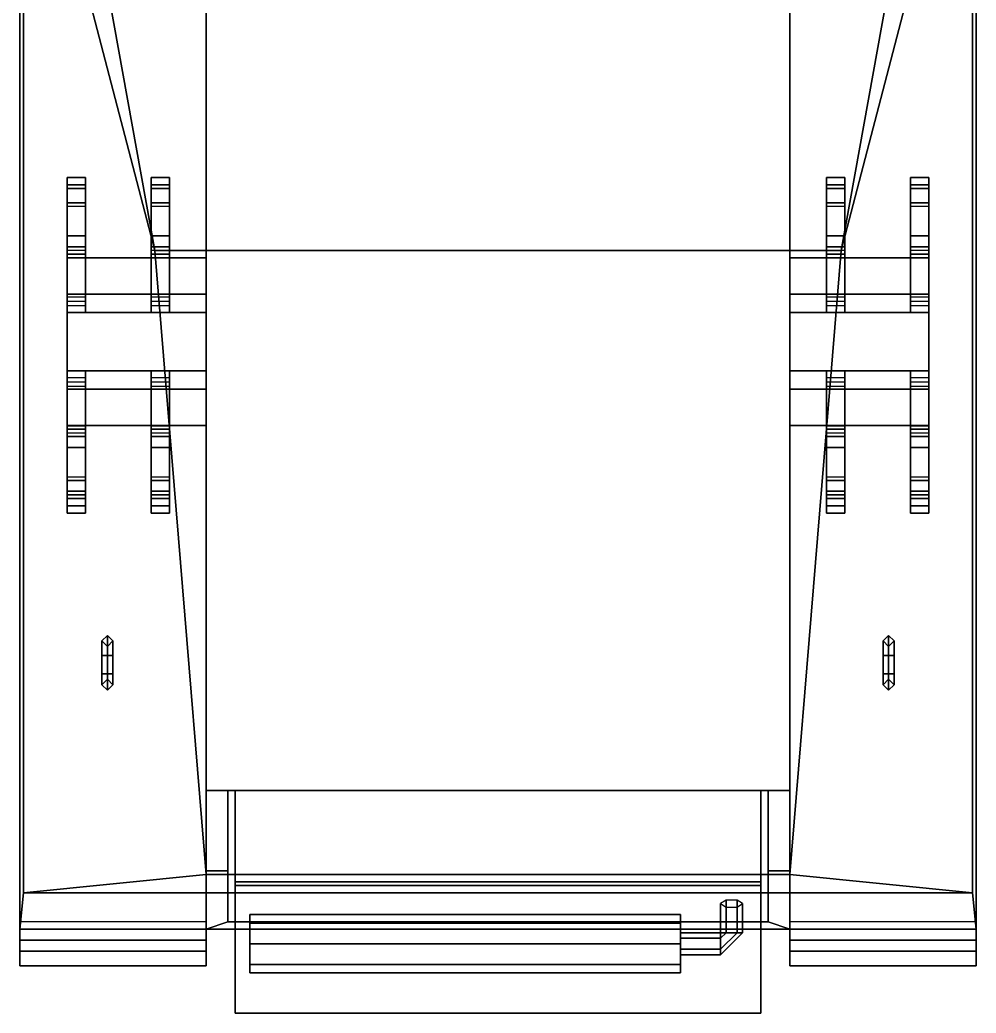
# Model space of a CAD drawing. Extents: x -1.31 to 1.31, y -3.08 to 2.74.
# Drawn here: x -1.31 to 1.31, y -3.08 to -0.358 of the extents above; entities that cross this region are included whole.
import ezdxf

# ---------------------------------------------------------------- set-up
doc = ezdxf.new("R2010")
doc.units = 0
doc.layers.get('0').update_dxf_attribs({"linetype": 'CONTINUOUS'})
doc.layers.add('BOGIE', color=5, linetype='CONTINUOUS')

msp = doc.modelspace()

# ---------------------------------------------------------------- linework, layer by layer
for points in [[(-1.31, 2.28, 1.12), (-1.31, -2.85, 1.12), (-1.3, -2.75, 1.4), (-1.3, 1.55, 1.79)], [(-0.8, 2.28, 1.12), (-0.8, -2.85, 1.12), (-1.31, -2.85, 1.12), (-1.31, 2.28, 1.12)], [(-0.8, 2.28, 0.45), (-0.8, -2.47, 0.45), (-0.8, -2.47, 1.12), (-0.8, 2.28, 1.12)], [(0.8, 2.28, 0.45), (0.8, -2.47, 0.45), (-0.8, -2.47, 0.45), (-0.8, 2.28, 0.45)], [(0.8, -2.47, 1.12), (0.8, -2.47, 0.45), (0.8, 2.28, 0.45), (0.8, 2.28, 1.12)], [(1.31, 2.28, 1.12), (1.31, -2.85, 1.12), (0.8, -2.85, 1.12), (0.8, 2.28, 1.12)], [(1.3, -2.75, 1.4), (1.31, -2.85, 1.12), (1.31, 2.28, 1.12), (1.3, 1.55, 1.79)], [(-1.3, 1.55, 1.79), (-1.3, -2.75, 1.4), (-1.3, -2.75, 1.4), (-1.3, 0.39, 1.79)], [(1.3, -2.75, 1.4), (1.3, -2.75, 1.4), (1.3, 1.55, 1.79), (1.3, 0.39, 1.79)], [(-1.3, 0.39, 1.79), (-1.3, -2.75, 1.4), (-0.8, -2.7, 1.56), (-0.94, -0.99, 1.74)], [(-1.3, 0.39, 1.79), (-1.3, 0.39, 1.79), (-0.94, -0.99, 1.74), (-1.09, -0.16, 1.79)], [(0.94, -0.99, 1.74), (0.8, -2.7, 1.56), (1.3, -2.75, 1.4), (1.3, 0.39, 1.79)], [(1.09, -0.16, 1.79), (0.94, -0.99, 1.74), (1.3, 0.39, 1.79)], [(-1.09, -0.16, 1.79), (-0.94, -0.99, 1.74), (-0.94, -0.99, 1.86), (-1.09, -0.16, 1.86)], [(-1.09, -0.16, 1.86), (-0.94, -0.99, 1.86), (0.94, -0.99, 1.86), (1.09, -0.16, 1.86)], [(1.09, -0.16, 1.86), (0.94, -0.99, 1.86), (0.94, -0.99, 1.74), (1.09, -0.16, 1.79)], [(-0.94, -0.99, 1.86), (-0.8, -0.99, 1.79), (0.8, -0.99, 1.79), (0.94, -0.99, 1.86)], [(-0.94, -0.99, 1.74), (-0.8, -2.7, 1.56), (-0.8, -2.7, 1.56), (-0.8, -0.99, 1.79)], [(-0.94, -0.99, 1.74), (-0.8, -0.99, 1.79), (-0.8, -0.99, 1.79), (-0.94, -0.99, 1.86)], [(-0.8, -0.99, 1.79), (-0.8, -2.7, 1.56), (0.8, -2.7, 1.56), (0.8, -0.99, 1.79)], [(0.8, -0.99, 1.79), (0.8, -2.7, 1.56), (0.8, -2.7, 1.56), (0.94, -0.99, 1.74)], [(0.94, -0.99, 1.86), (0.8, -0.99, 1.79), (0.8, -0.99, 1.79), (0.94, -0.99, 1.74)], [(-1.07, -2.045, 1.54), (-1.085, -2.06, 1.54), (-1.085, -2.06, 1.63), (-1.07, -2.045, 1.63)], [(-1.085, -2.1, 1.67), (-1.07, -2.1, 1.685), (-1.07, -2.045, 1.63), (-1.085, -2.06, 1.63)], [(-1.085, -2.06, 1.54), (-1.07, -2.075, 1.54), (-1.07, -2.075, 1.63), (-1.085, -2.06, 1.63)], [(-1.07, -2.1, 1.655), (-1.085, -2.1, 1.67), (-1.085, -2.06, 1.63), (-1.07, -2.075, 1.63)], [(-1.055, -2.06, 1.54), (-1.07, -2.045, 1.54), (-1.07, -2.045, 1.63), (-1.055, -2.06, 1.63)], [(-1.07, -2.1, 1.685), (-1.055, -2.1, 1.67), (-1.055, -2.06, 1.63), (-1.07, -2.045, 1.63)], [(-1.07, -2.075, 1.54), (-1.055, -2.06, 1.54), (-1.055, -2.06, 1.63), (-1.07, -2.075, 1.63)], [(-1.055, -2.1, 1.67), (-1.07, -2.1, 1.655), (-1.07, -2.075, 1.63), (-1.055, -2.06, 1.63)], [(1.055, -2.1, 1.67), (1.07, -2.1, 1.685), (1.07, -2.045, 1.63), (1.055, -2.06, 1.63)], [(1.07, -2.045, 1.54), (1.055, -2.06, 1.54), (1.055, -2.06, 1.63), (1.07, -2.045, 1.63)], [(1.07, -2.1, 1.655), (1.055, -2.1, 1.67), (1.055, -2.06, 1.63), (1.07, -2.075, 1.63)], [(1.055, -2.06, 1.54), (1.07, -2.075, 1.54), (1.07, -2.075, 1.63), (1.055, -2.06, 1.63)], [(1.07, -2.1, 1.685), (1.085, -2.1, 1.67), (1.085, -2.06, 1.63), (1.07, -2.045, 1.63)], [(1.085, -2.06, 1.54), (1.07, -2.045, 1.54), (1.07, -2.045, 1.63), (1.085, -2.06, 1.63)], [(1.085, -2.1, 1.67), (1.07, -2.1, 1.655), (1.07, -2.075, 1.63), (1.085, -2.06, 1.63)], [(1.07, -2.075, 1.54), (1.085, -2.06, 1.54), (1.085, -2.06, 1.63), (1.07, -2.075, 1.63)], [(-1.085, -2.1, 1.67), (-1.07, -2.1, 1.655), (-1.07, -2.15, 1.655), (-1.085, -2.15, 1.67)], [(-1.07, -2.1, 1.685), (-1.085, -2.1, 1.67), (-1.085, -2.15, 1.67), (-1.07, -2.15, 1.685)], [(-1.07, -2.1, 1.655), (-1.055, -2.1, 1.67), (-1.055, -2.15, 1.67), (-1.07, -2.15, 1.655)], [(-1.055, -2.1, 1.67), (-1.07, -2.1, 1.685), (-1.07, -2.15, 1.685), (-1.055, -2.15, 1.67)], [(1.055, -2.1, 1.67), (1.07, -2.1, 1.655), (1.07, -2.15, 1.655), (1.055, -2.15, 1.67)], [(1.07, -2.1, 1.685), (1.055, -2.1, 1.67), (1.055, -2.15, 1.67), (1.07, -2.15, 1.685)], [(1.07, -2.1, 1.655), (1.085, -2.1, 1.67), (1.085, -2.15, 1.67), (1.07, -2.15, 1.655)], [(1.085, -2.1, 1.67), (1.07, -2.1, 1.685), (1.07, -2.15, 1.685), (1.085, -2.15, 1.67)], [(-1.085, -2.15, 1.67), (-1.07, -2.15, 1.655), (-1.07, -2.165, 1.63), (-1.085, -2.18, 1.63)], [(-1.07, -2.15, 1.685), (-1.085, -2.15, 1.67), (-1.085, -2.18, 1.63), (-1.07, -2.195, 1.63)], [(-1.07, -2.15, 1.655), (-1.055, -2.15, 1.67), (-1.055, -2.18, 1.63), (-1.07, -2.165, 1.63)], [(-1.055, -2.15, 1.67), (-1.07, -2.15, 1.685), (-1.07, -2.195, 1.63), (-1.055, -2.18, 1.63)], [(1.055, -2.15, 1.67), (1.07, -2.15, 1.655), (1.07, -2.165, 1.63), (1.055, -2.18, 1.63)], [(1.07, -2.15, 1.685), (1.055, -2.15, 1.67), (1.055, -2.18, 1.63), (1.07, -2.195, 1.63)], [(1.07, -2.15, 1.655), (1.085, -2.15, 1.67), (1.085, -2.18, 1.63), (1.07, -2.165, 1.63)], [(1.085, -2.15, 1.67), (1.07, -2.15, 1.685), (1.07, -2.195, 1.63), (1.085, -2.18, 1.63)], [(-1.07, -2.165, 1.53), (-1.085, -2.18, 1.53), (-1.085, -2.18, 1.63), (-1.07, -2.165, 1.63)], [(-1.055, -2.18, 1.53), (-1.07, -2.165, 1.53), (-1.07, -2.165, 1.63), (-1.055, -2.18, 1.63)], [(1.07, -2.165, 1.53), (1.055, -2.18, 1.53), (1.055, -2.18, 1.63), (1.07, -2.165, 1.63)], [(1.085, -2.18, 1.53), (1.07, -2.165, 1.53), (1.07, -2.165, 1.63), (1.085, -2.18, 1.63)], [(-1.085, -2.18, 1.53), (-1.07, -2.195, 1.53), (-1.07, -2.195, 1.63), (-1.085, -2.18, 1.63)], [(-1.07, -2.195, 1.53), (-1.055, -2.18, 1.53), (-1.055, -2.18, 1.63), (-1.07, -2.195, 1.63)], [(1.055, -2.18, 1.53), (1.07, -2.195, 1.53), (1.07, -2.195, 1.63), (1.055, -2.18, 1.63)], [(1.07, -2.195, 1.53), (1.085, -2.18, 1.53), (1.085, -2.18, 1.63), (1.07, -2.195, 1.63)], [(-0.74, -2.47, 0.68), (-0.8, -2.47, 0.45), (0.8, -2.47, 0.45), (0.74, -2.47, 0.68)], [(-0.8, -2.69, 0.97), (-0.8, -2.85, 0.97), (-0.8, -2.85, 1.12), (-0.8, -2.47, 1.12)], [(-0.8, -2.47, 0.84), (-0.8, -2.69, 0.97), (-0.8, -2.47, 1.12)], [(-0.8, -2.47, 0.84), (-0.8, -2.47, 0.45), (-0.74, -2.47, 0.68), (-0.74, -2.47, 0.84)], [(-0.8, -2.69, 0.97), (-0.8, -2.47, 0.84), (-0.74, -2.47, 0.84), (-0.74, -2.69, 0.97)], [(-0.74, -2.47, 0.68), (-0.74, -2.83, 0.68), (-0.74, -2.83, 0.97), (-0.74, -2.69, 0.97)], [(0.74, -2.47, 0.68), (0.74, -2.83, 0.68), (-0.74, -2.83, 0.68), (-0.74, -2.47, 0.68)], [(-0.74, -2.47, 0.84), (-0.74, -2.47, 0.68), (-0.74, -2.69, 0.97), (-0.74, -2.47, 0.84)], [(-0.72, -2.7, 1.56), (-0.72, -2.72, 1.56), (-0.72, -2.73, 1.59), (-0.72, -2.47, 1.59)], [(-0.72, -2.47, 1.59), (-0.72, -2.73, 1.59), (0.72, -2.73, 1.59), (0.72, -2.47, 1.59)], [(0.72, -2.73, 1.59), (0.72, -2.72, 1.56), (0.72, -2.7, 1.56), (0.72, -2.47, 1.59)], [(0.74, -2.69, 0.97), (0.74, -2.47, 0.84), (0.8, -2.47, 0.84), (0.8, -2.69, 0.97)], [(0.74, -2.83, 0.97), (0.74, -2.83, 0.68), (0.74, -2.47, 0.68), (0.74, -2.69, 0.97)], [(0.74, -2.47, 0.84), (0.74, -2.47, 0.68), (0.8, -2.47, 0.45), (0.8, -2.47, 0.84)], [(0.74, -2.69, 0.97), (0.74, -2.47, 0.68), (0.74, -2.47, 0.84)], [(0.8, -2.85, 1.12), (0.8, -2.85, 0.97), (0.8, -2.69, 0.97), (0.8, -2.47, 1.12)], [(0.8, -2.47, 1.12), (0.8, -2.69, 0.97), (0.8, -2.47, 0.84), (0.8, -2.47, 1.12)], [(-0.8, -2.69, 0.97), (-0.74, -2.69, 0.97), (-0.74, -2.83, 0.97), (-0.8, -2.85, 0.97)], [(0.74, -2.69, 0.97), (0.8, -2.69, 0.97), (0.8, -2.85, 0.97), (0.74, -2.83, 0.97)], [(-0.8, -2.7, 1.56), (-1.3, -2.75, 1.4), (1.3, -2.75, 1.4), (0.8, -2.7, 1.56)], [(0.72, -2.7, 1.56), (0.72, -2.72, 1.56), (-0.72, -2.72, 1.56), (-0.72, -2.7, 1.56)], [(-0.72, -2.72, 1.56), (-0.72, -3.08, 1.4), (-0.72, -3.08, 1.43), (-0.72, -2.73, 1.59)], [(0.72, -2.72, 1.56), (0.72, -3.08, 1.4), (-0.72, -3.08, 1.4), (-0.72, -2.72, 1.56)], [(0.72, -3.08, 1.43), (0.72, -3.08, 1.4), (0.72, -2.72, 1.56), (0.72, -2.73, 1.59)], [(-0.72, -2.73, 1.59), (-0.72, -3.08, 1.43), (0.72, -3.08, 1.43), (0.72, -2.73, 1.59)], [(-1.3, -2.75, 1.4), (-1.31, -2.85, 1.12), (1.31, -2.85, 1.12), (1.3, -2.75, 1.4)], [(0.625, -2.77, 1.336), (0.61, -2.78, 1.31), (0.61, -2.86, 1.31), (0.625, -2.86, 1.336)], [(0.655, -2.77, 1.336), (0.625, -2.77, 1.336), (0.625, -2.86, 1.336), (0.655, -2.86, 1.336)], [(0.67, -2.78, 1.31), (0.655, -2.77, 1.336), (0.655, -2.86, 1.336), (0.67, -2.86, 1.31)], [(0.61, -2.78, 1.31), (0.625, -2.79, 1.284), (0.625, -2.86, 1.284), (0.61, -2.86, 1.31)], [(0.625, -2.79, 1.284), (0.655, -2.79, 1.284), (0.655, -2.86, 1.284), (0.625, -2.86, 1.284)], [(0.655, -2.79, 1.284), (0.67, -2.78, 1.31), (0.67, -2.86, 1.31), (0.655, -2.86, 1.284)], [(-1.31, -2.83, 1.17), (-1.31, -2.88, 1.17), (-0.8, -2.88, 1.17), (-0.8, -2.83, 1.17)], [(-1.31, -2.85, 1.12), (-1.31, -2.85, 1.12), (-1.31, -2.88, 1.17), (-1.31, -2.83, 1.17)], [(-0.8, -2.85, 0.97), (-0.74, -2.83, 0.97), (0.74, -2.83, 0.97), (0.8, -2.85, 0.97)], [(-0.8, -2.88, 1.17), (-0.8, -2.85, 1.12), (-0.8, -2.85, 1.12), (-0.8, -2.83, 1.17)], [(-0.74, -2.83, 0.97), (-0.74, -2.83, 0.68), (0.74, -2.83, 0.68), (0.74, -2.83, 0.97)], [(0.5, -2.8334, 1.3666), (0.5, -2.81, 1.31), (-0.68, -2.81, 1.31), (-0.68, -2.8334, 1.3666)], [(0.5, -2.81, 1.31), (0.5, -2.8334, 1.2534), (-0.68, -2.8334, 1.2534), (-0.68, -2.81, 1.31)], [(-0.68, -2.97, 1.31), (-0.68, -2.8334, 1.3666), (-0.68, -2.81, 1.31), (-0.68, -2.9466, 1.2534)], [(-0.68, -2.9466, 1.2534), (-0.68, -2.81, 1.31), (-0.68, -2.8334, 1.2534), (-0.68, -2.89, 1.23)], [(0.5, -2.81, 1.31), (0.5, -2.9466, 1.3666), (0.5, -2.97, 1.31), (0.5, -2.8334, 1.2534)], [(0.5, -2.8334, 1.3666), (0.5, -2.89, 1.39), (0.5, -2.9466, 1.3666), (0.5, -2.81, 1.31)], [(0.8, -2.85, 1.12), (0.8, -2.85, 1.12), (0.8, -2.88, 1.17), (0.8, -2.83, 1.17)], [(0.8, -2.83, 1.17), (0.8, -2.88, 1.17), (1.31, -2.88, 1.17), (1.31, -2.83, 1.17)], [(1.31, -2.88, 1.17), (1.31, -2.85, 1.12), (1.31, -2.85, 1.12), (1.31, -2.83, 1.17)], [(-1.31, -2.85, 1.12), (-1.31, -2.91, 0.93), (-1.31, -2.95, 0.93), (-1.31, -2.88, 1.17)], [(-0.8, -2.85, 1.12), (-0.8, -2.91, 0.93), (-1.31, -2.91, 0.93), (-1.31, -2.85, 1.12)], [(-0.8, -2.85, 1.12), (-0.8, -2.85, 0.97), (0.8, -2.85, 0.97), (0.8, -2.85, 1.12)], [(-0.8, -2.95, 0.93), (-0.8, -2.91, 0.93), (-0.8, -2.85, 1.12), (-0.8, -2.88, 1.17)], [(-0.8, -2.85, 1.12), (-0.8, -2.85, 1.12), (-0.8, -2.91, 0.93), (-0.8, -2.85, 0.97)], [(0.5, -2.89, 1.39), (0.5, -2.8334, 1.3666), (-0.68, -2.8334, 1.3666), (-0.68, -2.89, 1.39)], [(0.5, -2.8334, 1.2534), (0.5, -2.89, 1.23), (-0.68, -2.89, 1.23), (-0.68, -2.8334, 1.2534)], [(-0.68, -2.9466, 1.3666), (-0.68, -2.89, 1.39), (-0.68, -2.8334, 1.3666), (-0.68, -2.97, 1.31)], [(0.5, -2.8334, 1.2534), (0.5, -2.97, 1.31), (0.5, -2.9466, 1.2534), (0.5, -2.89, 1.23)], [(0.8, -2.85, 1.12), (0.8, -2.91, 0.93), (0.8, -2.95, 0.93), (0.8, -2.88, 1.17)], [(1.31, -2.85, 1.12), (1.31, -2.91, 0.93), (0.8, -2.91, 0.93), (0.8, -2.85, 1.12)], [(0.8, -2.85, 1.12), (0.8, -2.85, 1.12), (0.8, -2.91, 0.93), (0.8, -2.85, 0.97)], [(1.31, -2.95, 0.93), (1.31, -2.91, 0.93), (1.31, -2.85, 1.12), (1.31, -2.88, 1.17)], [(-1.31, -2.88, 1.17), (-1.31, -2.95, 0.93), (-0.8, -2.95, 0.93), (-0.8, -2.88, 1.17)], [(0.61, -2.875, 1.336), (0.61, -2.86, 1.31), (0.5, -2.86, 1.31), (0.5, -2.875, 1.336)], [(0.61, -2.86, 1.31), (0.61, -2.875, 1.284), (0.5, -2.875, 1.284), (0.5, -2.86, 1.31)], [(0.61, -2.905, 1.336), (0.61, -2.875, 1.336), (0.5, -2.875, 1.336), (0.5, -2.905, 1.336)], [(0.61, -2.875, 1.284), (0.61, -2.905, 1.284), (0.5, -2.905, 1.284), (0.5, -2.875, 1.284)], [(0.67, -2.86, 1.31), (0.655, -2.86, 1.336), (0.61, -2.905, 1.336), (0.61, -2.92, 1.31)], [(0.655, -2.86, 1.336), (0.625, -2.86, 1.336), (0.61, -2.875, 1.336), (0.61, -2.905, 1.336)], [(0.625, -2.86, 1.336), (0.61, -2.86, 1.31), (0.61, -2.86, 1.31), (0.61, -2.875, 1.336)], [(0.61, -2.86, 1.31), (0.625, -2.86, 1.284), (0.61, -2.875, 1.284), (0.61, -2.86, 1.31)], [(0.625, -2.86, 1.284), (0.655, -2.86, 1.284), (0.61, -2.905, 1.284), (0.61, -2.875, 1.284)], [(0.655, -2.86, 1.284), (0.67, -2.86, 1.31), (0.61, -2.92, 1.31), (0.61, -2.905, 1.284)], [(0.8, -2.88, 1.17), (0.8, -2.95, 0.93), (1.31, -2.95, 0.93), (1.31, -2.88, 1.17)], [(-1.31, -2.95, 0.93), (-1.31, -2.91, 0.93), (-0.8, -2.91, 0.93), (-0.8, -2.95, 0.93)], [(0.5, -2.9466, 1.3666), (0.5, -2.89, 1.39), (-0.68, -2.89, 1.39), (-0.68, -2.9466, 1.3666)], [(0.5, -2.89, 1.23), (0.5, -2.9466, 1.2534), (-0.68, -2.9466, 1.2534), (-0.68, -2.89, 1.23)], [(0.61, -2.92, 1.31), (0.61, -2.905, 1.336), (0.5, -2.905, 1.336), (0.5, -2.92, 1.31)], [(0.61, -2.905, 1.284), (0.61, -2.92, 1.31), (0.5, -2.92, 1.31), (0.5, -2.905, 1.284)], [(0.8, -2.95, 0.93), (0.8, -2.91, 0.93), (1.31, -2.91, 0.93), (1.31, -2.95, 0.93)], [(0.5, -2.97, 1.31), (0.5, -2.9466, 1.3666), (-0.68, -2.9466, 1.3666), (-0.68, -2.97, 1.31)], [(0.5, -2.9466, 1.2534), (0.5, -2.97, 1.31), (-0.68, -2.97, 1.31), (-0.68, -2.9466, 1.2534)], [(-0.72, -3.08, 1.43), (-0.72, -3.08, 1.4), (0.72, -3.08, 1.4), (0.72, -3.08, 1.43)]]:
    msp.add_3dface(points)
at = {"layer": 'BOGIE'}
for points in [[(-1.13, -0.79, 0.3), (-1.13, -0.82, 0.26), (-1.18, -0.82, 0.26), (-1.18, -0.79, 0.3)], [(-1.18, -0.82, 0.26), (-1.18, -0.86, 0.26), (-1.18, -0.81, 0.33), (-1.18, -0.79, 0.3)], [(-1.18, -0.79, 0.3), (-1.18, -0.81, 0.33), (-1.13, -0.81, 0.33), (-1.13, -0.79, 0.3)], [(-1.18, -0.86, 0.26), (-1.18, -1.16, 0.36), (-1.18, -1.1411, 0.4469), (-1.18, -0.81, 0.33)], [(-1.18, -0.81, 0.33), (-1.18, -1.1411, 0.4469), (-1.13, -1.1411, 0.4469), (-1.13, -0.81, 0.33)], [(-1.13, -0.81, 0.33), (-1.13, -0.86, 0.26), (-1.13, -0.82, 0.26), (-1.13, -0.79, 0.3)], [(-1.13, -1.1411, 0.4469), (-1.13, -1.16, 0.36), (-1.13, -0.86, 0.26), (-1.13, -0.81, 0.33)], [(-0.9, -0.79, 0.3), (-0.9, -0.82, 0.26), (-0.95, -0.82, 0.26), (-0.95, -0.79, 0.3)], [(-0.95, -0.82, 0.26), (-0.95, -0.86, 0.26), (-0.95, -0.81, 0.33), (-0.95, -0.79, 0.3)], [(-0.95, -0.79, 0.3), (-0.95, -0.81, 0.33), (-0.9, -0.81, 0.33), (-0.9, -0.79, 0.3)], [(-0.95, -0.86, 0.26), (-0.95, -1.16, 0.36), (-0.95, -1.1411, 0.4469), (-0.95, -0.81, 0.33)], [(-0.95, -0.81, 0.33), (-0.95, -1.1411, 0.4469), (-0.9, -1.1411, 0.4469), (-0.9, -0.81, 0.33)], [(-0.9, -0.81, 0.33), (-0.9, -0.86, 0.26), (-0.9, -0.82, 0.26), (-0.9, -0.79, 0.3)], [(-0.9, -1.1411, 0.4469), (-0.9, -1.16, 0.36), (-0.9, -0.86, 0.26), (-0.9, -0.81, 0.33)], [(0.9, -0.82, 0.26), (0.9, -0.86, 0.26), (0.9, -0.81, 0.33), (0.9, -0.79, 0.3)], [(0.95, -0.79, 0.3), (0.95, -0.82, 0.26), (0.9, -0.82, 0.26), (0.9, -0.79, 0.3)], [(0.9, -0.79, 0.3), (0.9, -0.81, 0.33), (0.95, -0.81, 0.33), (0.95, -0.79, 0.3)], [(0.9, -0.86, 0.26), (0.9, -1.16, 0.36), (0.9, -1.1411, 0.4469), (0.9, -0.81, 0.33)], [(0.9, -0.81, 0.33), (0.9, -1.1411, 0.4469), (0.95, -1.1411, 0.4469), (0.95, -0.81, 0.33)], [(0.95, -0.81, 0.33), (0.95, -0.86, 0.26), (0.95, -0.82, 0.26), (0.95, -0.79, 0.3)], [(0.95, -1.1411, 0.4469), (0.95, -1.16, 0.36), (0.95, -0.86, 0.26), (0.95, -0.81, 0.33)], [(1.13, -0.82, 0.26), (1.13, -0.86, 0.26), (1.13, -0.81, 0.33), (1.13, -0.79, 0.3)], [(1.18, -0.79, 0.3), (1.18, -0.82, 0.26), (1.13, -0.82, 0.26), (1.13, -0.79, 0.3)], [(1.13, -0.79, 0.3), (1.13, -0.81, 0.33), (1.18, -0.81, 0.33), (1.18, -0.79, 0.3)], [(1.13, -0.86, 0.26), (1.13, -1.16, 0.36), (1.13, -1.1411, 0.4469), (1.13, -0.81, 0.33)], [(1.13, -0.81, 0.33), (1.13, -1.1411, 0.4469), (1.18, -1.1411, 0.4469), (1.18, -0.81, 0.33)], [(1.18, -0.81, 0.33), (1.18, -0.86, 0.26), (1.18, -0.82, 0.26), (1.18, -0.79, 0.3)], [(1.18, -1.1411, 0.4469), (1.18, -1.16, 0.36), (1.18, -0.86, 0.26), (1.18, -0.81, 0.33)], [(-1.13, -0.82, 0.26), (-1.13, -0.86, 0.26), (-1.18, -0.86, 0.26), (-1.18, -0.82, 0.26)], [(-0.9, -0.82, 0.26), (-0.9, -0.86, 0.26), (-0.95, -0.86, 0.26), (-0.95, -0.82, 0.26)], [(0.95, -0.82, 0.26), (0.95, -0.86, 0.26), (0.9, -0.86, 0.26), (0.9, -0.82, 0.26)], [(1.18, -0.82, 0.26), (1.18, -0.86, 0.26), (1.13, -0.86, 0.26), (1.13, -0.82, 0.26)], [(-1.18, -0.86, 0.44), (-1.18, -0.95, 0.5), (-1.13, -0.95, 0.5), (-1.13, -0.86, 0.44)], [(-1.18, -0.98, 0.42), (-1.18, -1, 0.45), (-1.18, -0.95, 0.5), (-1.18, -0.86, 0.44)], [(-1.13, -0.86, 0.26), (-1.13, -1.16, 0.36), (-1.18, -1.16, 0.36), (-1.18, -0.86, 0.26)], [(-1.18, -0.8699, 0.3511), (-1.18, -0.86, 0.44), (-1.13, -0.86, 0.44), (-1.13, -0.8699, 0.3511)], [(-1.18, -0.9889, 0.3932), (-1.18, -0.98, 0.42), (-1.18, -0.86, 0.44), (-1.18, -0.8699, 0.3511)], [(-1.13, -0.95, 0.5), (-1.13, -1, 0.45), (-1.13, -0.98, 0.42), (-1.13, -0.86, 0.44)], [(-1.13, -0.86, 0.44), (-1.13, -0.98, 0.42), (-1.13, -0.9889, 0.3932), (-1.13, -0.8699, 0.3511)], [(-0.95, -0.98, 0.42), (-0.95, -1, 0.45), (-0.95, -0.95, 0.5), (-0.95, -0.86, 0.44)], [(-0.95, -0.86, 0.44), (-0.95, -0.95, 0.5), (-0.9, -0.95, 0.5), (-0.9, -0.86, 0.44)], [(-0.9, -0.86, 0.26), (-0.9, -1.16, 0.36), (-0.95, -1.16, 0.36), (-0.95, -0.86, 0.26)], [(-0.95, -0.9889, 0.3932), (-0.95, -0.98, 0.42), (-0.95, -0.86, 0.44), (-0.95, -0.8699, 0.3511)], [(-0.95, -0.8699, 0.3511), (-0.95, -0.86, 0.44), (-0.9, -0.86, 0.44), (-0.9, -0.8699, 0.3511)], [(-0.9, -0.95, 0.5), (-0.9, -1, 0.45), (-0.9, -0.98, 0.42), (-0.9, -0.86, 0.44)], [(-0.9, -0.86, 0.44), (-0.9, -0.98, 0.42), (-0.9, -0.9889, 0.3932), (-0.9, -0.8699, 0.3511)], [(0.9, -0.86, 0.44), (0.9, -0.95, 0.5), (0.95, -0.95, 0.5), (0.95, -0.86, 0.44)], [(0.9, -0.98, 0.42), (0.9, -1, 0.45), (0.9, -0.95, 0.5), (0.9, -0.86, 0.44)], [(0.95, -0.86, 0.26), (0.95, -1.16, 0.36), (0.9, -1.16, 0.36), (0.9, -0.86, 0.26)], [(0.9, -0.8699, 0.3511), (0.9, -0.86, 0.44), (0.95, -0.86, 0.44), (0.95, -0.8699, 0.3511)], [(0.9, -0.9889, 0.3932), (0.9, -0.98, 0.42), (0.9, -0.86, 0.44), (0.9, -0.8699, 0.3511)], [(0.95, -0.95, 0.5), (0.95, -1, 0.45), (0.95, -0.98, 0.42), (0.95, -0.86, 0.44)], [(0.95, -0.86, 0.44), (0.95, -0.98, 0.42), (0.95, -0.9889, 0.3932), (0.95, -0.8699, 0.3511)], [(1.13, -0.98, 0.42), (1.13, -1, 0.45), (1.13, -0.95, 0.5), (1.13, -0.86, 0.44)], [(1.13, -0.86, 0.44), (1.13, -0.95, 0.5), (1.18, -0.95, 0.5), (1.18, -0.86, 0.44)], [(1.18, -0.86, 0.26), (1.18, -1.16, 0.36), (1.13, -1.16, 0.36), (1.13, -0.86, 0.26)], [(1.13, -0.9889, 0.3932), (1.13, -0.98, 0.42), (1.13, -0.86, 0.44), (1.13, -0.8699, 0.3511)], [(1.13, -0.8699, 0.3511), (1.13, -0.86, 0.44), (1.18, -0.86, 0.44), (1.18, -0.8699, 0.3511)], [(1.18, -0.95, 0.5), (1.18, -1, 0.45), (1.18, -0.98, 0.42), (1.18, -0.86, 0.44)], [(1.18, -0.86, 0.44), (1.18, -0.98, 0.42), (1.18, -0.9889, 0.3932), (1.18, -0.8699, 0.3511)], [(-1.18, -1, 0.45), (-1.18, -1.1296, 0.4998), (-1.18, -1.1168, 0.5589), (-1.18, -0.95, 0.5)], [(-1.18, -0.95, 0.5), (-1.18, -1.1168, 0.5589), (-1.13, -1.1168, 0.5589), (-1.13, -0.95, 0.5)], [(-1.13, -1.1168, 0.5589), (-1.13, -1.1296, 0.4998), (-1.13, -1, 0.45), (-1.13, -0.95, 0.5)], [(-0.95, -1, 0.45), (-0.95, -1.1296, 0.4998), (-0.95, -1.1168, 0.5589), (-0.95, -0.95, 0.5)], [(-0.95, -0.95, 0.5), (-0.95, -1.1168, 0.5589), (-0.9, -1.1168, 0.5589), (-0.9, -0.95, 0.5)], [(-0.9, -1.1168, 0.5589), (-0.9, -1.1296, 0.4998), (-0.9, -1, 0.45), (-0.9, -0.95, 0.5)], [(0.9, -1, 0.45), (0.9, -1.1296, 0.4998), (0.9, -1.1168, 0.5589), (0.9, -0.95, 0.5)], [(0.9, -0.95, 0.5), (0.9, -1.1168, 0.5589), (0.95, -1.1168, 0.5589), (0.95, -0.95, 0.5)], [(0.95, -1.1168, 0.5589), (0.95, -1.1296, 0.4998), (0.95, -1, 0.45), (0.95, -0.95, 0.5)], [(1.13, -1, 0.45), (1.13, -1.1296, 0.4998), (1.13, -1.1168, 0.5589), (1.13, -0.95, 0.5)], [(1.13, -0.95, 0.5), (1.13, -1.1168, 0.5589), (1.18, -1.1168, 0.5589), (1.18, -0.95, 0.5)], [(1.18, -1.1168, 0.5589), (1.18, -1.1296, 0.4998), (1.18, -1, 0.45), (1.18, -0.95, 0.5)], [(-1.13, -0.9889, 0.3932), (-1.13, -0.98, 0.42), (-1.18, -0.98, 0.42), (-1.18, -0.9889, 0.3932)], [(-1.13, -0.98, 0.42), (-1.13, -1, 0.45), (-1.18, -1, 0.45), (-1.18, -0.98, 0.42)], [(-1.13, -1, 0.45), (-1.13, -1.1296, 0.4998), (-1.18, -1.1296, 0.4998), (-1.18, -1, 0.45)], [(-0.9, -0.98, 0.42), (-0.9, -1, 0.45), (-0.95, -1, 0.45), (-0.95, -0.98, 0.42)], [(-0.9, -0.9889, 0.3932), (-0.9, -0.98, 0.42), (-0.95, -0.98, 0.42), (-0.95, -0.9889, 0.3932)], [(-0.9, -1, 0.45), (-0.9, -1.1296, 0.4998), (-0.95, -1.1296, 0.4998), (-0.95, -1, 0.45)], [(0.95, -0.9889, 0.3932), (0.95, -0.98, 0.42), (0.9, -0.98, 0.42), (0.9, -0.9889, 0.3932)], [(0.95, -0.98, 0.42), (0.95, -1, 0.45), (0.9, -1, 0.45), (0.9, -0.98, 0.42)], [(0.95, -1, 0.45), (0.95, -1.1296, 0.4998), (0.9, -1.1296, 0.4998), (0.9, -1, 0.45)], [(1.18, -0.98, 0.42), (1.18, -1, 0.45), (1.13, -1, 0.45), (1.13, -0.98, 0.42)], [(1.18, -0.9889, 0.3932), (1.18, -0.98, 0.42), (1.13, -0.98, 0.42), (1.13, -0.9889, 0.3932)], [(1.18, -1, 0.45), (1.18, -1.1296, 0.4998), (1.13, -1.1296, 0.4998), (1.13, -1, 0.45)], [(-1.18, -1.01, 0.67), (-1.18, -1.11, 0.62), (-1.18, -1.11, 0.83), (-1.18, -1.01, 0.83)], [(-0.8, -1.01, 0.67), (-0.8, -1.11, 0.62), (-1.18, -1.11, 0.62), (-1.18, -1.01, 0.67)], [(-0.8, -1.47, 0.83), (-0.8, -1.01, 0.83), (-1.18, -1.01, 0.83), (-1.18, -1.47, 0.83)], [(-0.8, -1.01, 0.83), (-0.8, -1.01, 0.67), (-1.18, -1.01, 0.67), (-1.18, -1.01, 0.83)], [(1.18, -1.01, 0.67), (1.18, -1.11, 0.62), (0.8, -1.11, 0.62), (0.8, -1.01, 0.67)], [(1.18, -1.01, 0.83), (1.18, -1.01, 0.67), (0.8, -1.01, 0.67), (0.8, -1.01, 0.83)], [(0.8, -1.01, 0.83), (0.8, -1.47, 0.83), (1.18, -1.47, 0.83), (1.18, -1.01, 0.83)], [(1.18, -1.11, 0.83), (1.18, -1.11, 0.62), (1.18, -1.01, 0.67), (1.18, -1.01, 0.83)], [(-1.18, -1.11, 0.59), (-1.18, -1.16, 0.36), (-1.18, -1.32, 0.36), (-1.18, -1.37, 0.59)], [(-0.8, -1.11, 0.59), (-0.8, -1.16, 0.36), (-1.18, -1.16, 0.36), (-1.18, -1.11, 0.59)], [(-1.18, -1.11, 0.59), (-1.18, -1.37, 0.59), (-1.18, -1.37, 0.83), (-1.18, -1.11, 0.83)], [(-0.8, -1.11, 0.62), (-0.8, -1.11, 0.59), (-1.18, -1.11, 0.59), (-1.18, -1.11, 0.62)], [(1.18, -1.11, 0.59), (1.18, -1.16, 0.36), (0.8, -1.16, 0.36), (0.8, -1.11, 0.59)], [(1.18, -1.11, 0.62), (1.18, -1.11, 0.59), (0.8, -1.11, 0.59), (0.8, -1.11, 0.62)], [(1.18, -1.37, 0.59), (1.18, -1.32, 0.36), (1.18, -1.16, 0.36), (1.18, -1.11, 0.59)], [(1.18, -1.37, 0.59), (1.18, -1.11, 0.59), (1.18, -1.11, 0.83), (1.18, -1.37, 0.83)], [(-1.18, -1.32, 0.36), (-1.18, -1.16, 0.36), (-0.8, -1.16, 0.36), (-0.8, -1.32, 0.36)], [(1.18, -1.16, 0.36), (1.18, -1.32, 0.36), (0.8, -1.32, 0.36), (0.8, -1.16, 0.36)], [(-1.18, -1.37, 0.59), (-1.18, -1.32, 0.36), (-0.8, -1.32, 0.36), (-0.8, -1.37, 0.59)], [(-1.18, -1.3389, 0.4469), (-1.18, -1.32, 0.36), (-1.18, -1.62, 0.26), (-1.18, -1.67, 0.33)], [(-1.18, -1.62, 0.26), (-1.18, -1.32, 0.36), (-1.13, -1.32, 0.36), (-1.13, -1.62, 0.26)], [(-1.13, -1.62, 0.26), (-1.13, -1.32, 0.36), (-1.13, -1.3389, 0.4469), (-1.13, -1.67, 0.33)], [(-0.95, -1.62, 0.26), (-0.95, -1.32, 0.36), (-0.9, -1.32, 0.36), (-0.9, -1.62, 0.26)], [(-0.95, -1.3389, 0.4469), (-0.95, -1.32, 0.36), (-0.95, -1.62, 0.26), (-0.95, -1.67, 0.33)], [(-0.9, -1.62, 0.26), (-0.9, -1.32, 0.36), (-0.9, -1.3389, 0.4469), (-0.9, -1.67, 0.33)], [(0.8, -1.37, 0.59), (0.8, -1.32, 0.36), (1.18, -1.32, 0.36), (1.18, -1.37, 0.59)], [(0.9, -1.3389, 0.4469), (0.9, -1.32, 0.36), (0.9, -1.62, 0.26), (0.9, -1.67, 0.33)], [(0.9, -1.62, 0.26), (0.9, -1.32, 0.36), (0.95, -1.32, 0.36), (0.95, -1.62, 0.26)], [(0.95, -1.62, 0.26), (0.95, -1.32, 0.36), (0.95, -1.3389, 0.4469), (0.95, -1.67, 0.33)], [(1.13, -1.62, 0.26), (1.13, -1.32, 0.36), (1.18, -1.32, 0.36), (1.18, -1.62, 0.26)], [(1.13, -1.3389, 0.4469), (1.13, -1.32, 0.36), (1.13, -1.62, 0.26), (1.13, -1.67, 0.33)], [(1.18, -1.62, 0.26), (1.18, -1.32, 0.36), (1.18, -1.3389, 0.4469), (1.18, -1.67, 0.33)], [(-1.13, -1.67, 0.33), (-1.13, -1.3389, 0.4469), (-1.18, -1.3389, 0.4469), (-1.18, -1.67, 0.33)], [(-1.18, -1.48, 0.45), (-1.18, -1.3504, 0.4998), (-1.13, -1.3504, 0.4998), (-1.13, -1.48, 0.45)], [(-1.18, -1.3632, 0.5589), (-1.18, -1.3504, 0.4998), (-1.18, -1.48, 0.45), (-1.18, -1.53, 0.5)], [(-1.13, -1.48, 0.45), (-1.13, -1.3504, 0.4998), (-1.13, -1.3632, 0.5589), (-1.13, -1.53, 0.5)], [(-0.9, -1.67, 0.33), (-0.9, -1.3389, 0.4469), (-0.95, -1.3389, 0.4469), (-0.95, -1.67, 0.33)], [(-0.95, -1.3632, 0.5589), (-0.95, -1.3504, 0.4998), (-0.95, -1.48, 0.45), (-0.95, -1.53, 0.5)], [(-0.95, -1.48, 0.45), (-0.95, -1.3504, 0.4998), (-0.9, -1.3504, 0.4998), (-0.9, -1.48, 0.45)], [(-0.9, -1.48, 0.45), (-0.9, -1.3504, 0.4998), (-0.9, -1.3632, 0.5589), (-0.9, -1.53, 0.5)], [(0.95, -1.67, 0.33), (0.95, -1.3389, 0.4469), (0.9, -1.3389, 0.4469), (0.9, -1.67, 0.33)], [(0.9, -1.48, 0.45), (0.9, -1.3504, 0.4998), (0.95, -1.3504, 0.4998), (0.95, -1.48, 0.45)], [(0.9, -1.3632, 0.5589), (0.9, -1.3504, 0.4998), (0.9, -1.48, 0.45), (0.9, -1.53, 0.5)], [(0.95, -1.48, 0.45), (0.95, -1.3504, 0.4998), (0.95, -1.3632, 0.5589), (0.95, -1.53, 0.5)], [(1.18, -1.67, 0.33), (1.18, -1.3389, 0.4469), (1.13, -1.3389, 0.4469), (1.13, -1.67, 0.33)], [(1.13, -1.3632, 0.5589), (1.13, -1.3504, 0.4998), (1.13, -1.48, 0.45), (1.13, -1.53, 0.5)], [(1.13, -1.48, 0.45), (1.13, -1.3504, 0.4998), (1.18, -1.3504, 0.4998), (1.18, -1.48, 0.45)], [(1.18, -1.48, 0.45), (1.18, -1.3504, 0.4998), (1.18, -1.3632, 0.5589), (1.18, -1.53, 0.5)], [(-1.13, -1.53, 0.5), (-1.13, -1.3632, 0.5589), (-1.18, -1.3632, 0.5589), (-1.18, -1.53, 0.5)], [(-1.18, -1.37, 0.83), (-1.18, -1.37, 0.62), (-1.18, -1.47, 0.67), (-1.18, -1.47, 0.83)], [(-1.18, -1.47, 0.67), (-1.18, -1.37, 0.62), (-0.8, -1.37, 0.62), (-0.8, -1.47, 0.67)], [(-1.18, -1.37, 0.62), (-1.18, -1.37, 0.59), (-0.8, -1.37, 0.59), (-0.8, -1.37, 0.62)], [(-0.9, -1.53, 0.5), (-0.9, -1.3632, 0.5589), (-0.95, -1.3632, 0.5589), (-0.95, -1.53, 0.5)], [(0.8, -1.47, 0.67), (0.8, -1.37, 0.62), (1.18, -1.37, 0.62), (1.18, -1.47, 0.67)], [(0.8, -1.37, 0.62), (0.8, -1.37, 0.59), (1.18, -1.37, 0.59), (1.18, -1.37, 0.62)], [(0.95, -1.53, 0.5), (0.95, -1.3632, 0.5589), (0.9, -1.3632, 0.5589), (0.9, -1.53, 0.5)], [(1.18, -1.53, 0.5), (1.18, -1.3632, 0.5589), (1.13, -1.3632, 0.5589), (1.13, -1.53, 0.5)], [(1.18, -1.47, 0.67), (1.18, -1.37, 0.62), (1.18, -1.37, 0.83), (1.18, -1.47, 0.83)], [(-1.18, -1.47, 0.84), (-1.18, -1.47, 0.82), (-1.18, -1.71, 0.82), (-1.18, -1.71, 0.84)], [(-1.18, -1.47, 0.83), (-1.18, -1.47, 0.67), (-0.8, -1.47, 0.67), (-0.8, -1.47, 0.83)], [(-1.13, -1.65, 0.82), (-1.13, -1.47, 0.73), (-1.18, -1.47, 0.73), (-1.18, -1.65, 0.82)], [(-1.18, -1.65, 0.82), (-1.18, -1.47, 0.82), (-1.13, -1.47, 0.82), (-1.13, -1.65, 0.82)], [(-1.18, -1.47, 0.73), (-1.18, -1.47, 0.67), (-1.18, -1.71, 0.82), (-1.18, -1.65, 0.82)], [(-1.13, -1.71, 0.84), (-1.13, -1.47, 0.84), (-1.18, -1.47, 0.84), (-1.18, -1.71, 0.84)], [(-1.18, -1.71, 0.82), (-1.18, -1.4704, 0.67), (-1.13, -1.4704, 0.67), (-1.13, -1.71, 0.82)], [(-1.18, -1.53, 0.5), (-1.18, -1.48, 0.45), (-1.18, -1.5, 0.42), (-1.18, -1.62, 0.44)], [(-1.18, -1.5, 0.42), (-1.18, -1.48, 0.45), (-1.13, -1.48, 0.45), (-1.13, -1.5, 0.42)], [(-1.18, -1.4911, 0.3932), (-1.18, -1.5, 0.42), (-1.13, -1.5, 0.42), (-1.13, -1.4911, 0.3932)], [(-1.18, -1.62, 0.44), (-1.18, -1.5, 0.42), (-1.18, -1.4911, 0.3932), (-1.18, -1.6101, 0.3511)], [(-1.13, -1.71, 0.82), (-1.13, -1.47, 0.82), (-1.13, -1.47, 0.84), (-1.13, -1.71, 0.84)], [(-1.13, -1.71, 0.82), (-1.13, -1.47, 0.67), (-1.13, -1.47, 0.73), (-1.13, -1.65, 0.82)], [(-1.13, -1.5, 0.42), (-1.13, -1.48, 0.45), (-1.13, -1.53, 0.5), (-1.13, -1.62, 0.44)], [(-1.13, -1.4911, 0.3932), (-1.13, -1.5, 0.42), (-1.13, -1.62, 0.44), (-1.13, -1.6101, 0.3511)], [(-0.95, -1.47, 0.84), (-0.95, -1.47, 0.82), (-0.95, -1.71, 0.82), (-0.95, -1.71, 0.84)], [(-0.95, -1.65, 0.82), (-0.95, -1.47, 0.82), (-0.9, -1.47, 0.82), (-0.9, -1.65, 0.82)], [(-0.9, -1.65, 0.82), (-0.9, -1.47, 0.73), (-0.95, -1.47, 0.73), (-0.95, -1.65, 0.82)], [(-0.95, -1.47, 0.73), (-0.95, -1.47, 0.67), (-0.95, -1.71, 0.82), (-0.95, -1.65, 0.82)], [(-0.9, -1.71, 0.84), (-0.9, -1.47, 0.84), (-0.95, -1.47, 0.84), (-0.95, -1.71, 0.84)], [(-0.95, -1.71, 0.82), (-0.95, -1.4704, 0.67), (-0.9, -1.4704, 0.67), (-0.9, -1.71, 0.82)], [(-0.95, -1.53, 0.5), (-0.95, -1.48, 0.45), (-0.95, -1.5, 0.42), (-0.95, -1.62, 0.44)], [(-0.95, -1.5, 0.42), (-0.95, -1.48, 0.45), (-0.9, -1.48, 0.45), (-0.9, -1.5, 0.42)], [(-0.95, -1.62, 0.44), (-0.95, -1.5, 0.42), (-0.95, -1.4911, 0.3932), (-0.95, -1.6101, 0.3511)], [(-0.95, -1.4911, 0.3932), (-0.95, -1.5, 0.42), (-0.9, -1.5, 0.42), (-0.9, -1.4911, 0.3932)], [(-0.9, -1.71, 0.82), (-0.9, -1.47, 0.82), (-0.9, -1.47, 0.84), (-0.9, -1.71, 0.84)], [(-0.9, -1.71, 0.82), (-0.9, -1.47, 0.67), (-0.9, -1.47, 0.73), (-0.9, -1.65, 0.82)], [(-0.9, -1.5, 0.42), (-0.9, -1.48, 0.45), (-0.9, -1.53, 0.5), (-0.9, -1.62, 0.44)], [(-0.9, -1.4911, 0.3932), (-0.9, -1.5, 0.42), (-0.9, -1.62, 0.44), (-0.9, -1.6101, 0.3511)], [(0.8, -1.47, 0.83), (0.8, -1.47, 0.67), (1.18, -1.47, 0.67), (1.18, -1.47, 0.83)], [(0.9, -1.47, 0.84), (0.9, -1.47, 0.82), (0.9, -1.71, 0.82), (0.9, -1.71, 0.84)], [(0.9, -1.47, 0.73), (0.9, -1.47, 0.67), (0.9, -1.71, 0.82), (0.9, -1.65, 0.82)], [(0.9, -1.65, 0.82), (0.9, -1.47, 0.82), (0.95, -1.47, 0.82), (0.95, -1.65, 0.82)], [(0.95, -1.65, 0.82), (0.95, -1.47, 0.73), (0.9, -1.47, 0.73), (0.9, -1.65, 0.82)], [(0.95, -1.71, 0.84), (0.95, -1.47, 0.84), (0.9, -1.47, 0.84), (0.9, -1.71, 0.84)], [(0.9, -1.71, 0.82), (0.9, -1.4704, 0.67), (0.95, -1.4704, 0.67), (0.95, -1.71, 0.82)], [(0.9, -1.53, 0.5), (0.9, -1.48, 0.45), (0.9, -1.5, 0.42), (0.9, -1.62, 0.44)], [(0.9, -1.5, 0.42), (0.9, -1.48, 0.45), (0.95, -1.48, 0.45), (0.95, -1.5, 0.42)], [(0.9, -1.4911, 0.3932), (0.9, -1.5, 0.42), (0.95, -1.5, 0.42), (0.95, -1.4911, 0.3932)], [(0.9, -1.62, 0.44), (0.9, -1.5, 0.42), (0.9, -1.4911, 0.3932), (0.9, -1.6101, 0.3511)], [(0.95, -1.71, 0.82), (0.95, -1.47, 0.82), (0.95, -1.47, 0.84), (0.95, -1.71, 0.84)], [(0.95, -1.71, 0.82), (0.95, -1.47, 0.67), (0.95, -1.47, 0.73), (0.95, -1.65, 0.82)], [(0.95, -1.5, 0.42), (0.95, -1.48, 0.45), (0.95, -1.53, 0.5), (0.95, -1.62, 0.44)], [(0.95, -1.4911, 0.3932), (0.95, -1.5, 0.42), (0.95, -1.62, 0.44), (0.95, -1.6101, 0.3511)], [(1.13, -1.47, 0.84), (1.13, -1.47, 0.82), (1.13, -1.71, 0.82), (1.13, -1.71, 0.84)], [(1.13, -1.47, 0.73), (1.13, -1.47, 0.67), (1.13, -1.71, 0.82), (1.13, -1.65, 0.82)], [(1.18, -1.65, 0.82), (1.18, -1.47, 0.73), (1.13, -1.47, 0.73), (1.13, -1.65, 0.82)], [(1.13, -1.65, 0.82), (1.13, -1.47, 0.82), (1.18, -1.47, 0.82), (1.18, -1.65, 0.82)], [(1.18, -1.71, 0.84), (1.18, -1.47, 0.84), (1.13, -1.47, 0.84), (1.13, -1.71, 0.84)], [(1.13, -1.71, 0.82), (1.13, -1.4704, 0.67), (1.18, -1.4704, 0.67), (1.18, -1.71, 0.82)], [(1.13, -1.53, 0.5), (1.13, -1.48, 0.45), (1.13, -1.5, 0.42), (1.13, -1.62, 0.44)], [(1.13, -1.5, 0.42), (1.13, -1.48, 0.45), (1.18, -1.48, 0.45), (1.18, -1.5, 0.42)], [(1.13, -1.62, 0.44), (1.13, -1.5, 0.42), (1.13, -1.4911, 0.3932), (1.13, -1.6101, 0.3511)], [(1.13, -1.4911, 0.3932), (1.13, -1.5, 0.42), (1.18, -1.5, 0.42), (1.18, -1.4911, 0.3932)], [(1.18, -1.71, 0.82), (1.18, -1.47, 0.82), (1.18, -1.47, 0.84), (1.18, -1.71, 0.84)], [(1.18, -1.71, 0.82), (1.18, -1.47, 0.67), (1.18, -1.47, 0.73), (1.18, -1.65, 0.82)], [(1.18, -1.5, 0.42), (1.18, -1.48, 0.45), (1.18, -1.53, 0.5), (1.18, -1.62, 0.44)], [(1.18, -1.4911, 0.3932), (1.18, -1.5, 0.42), (1.18, -1.62, 0.44), (1.18, -1.6101, 0.3511)], [(-1.13, -1.62, 0.44), (-1.13, -1.53, 0.5), (-1.18, -1.53, 0.5), (-1.18, -1.62, 0.44)], [(-0.9, -1.62, 0.44), (-0.9, -1.53, 0.5), (-0.95, -1.53, 0.5), (-0.95, -1.62, 0.44)], [(0.95, -1.62, 0.44), (0.95, -1.53, 0.5), (0.9, -1.53, 0.5), (0.9, -1.62, 0.44)], [(1.18, -1.62, 0.44), (1.18, -1.53, 0.5), (1.13, -1.53, 0.5), (1.13, -1.62, 0.44)], [(-1.13, -1.6101, 0.3511), (-1.13, -1.62, 0.44), (-1.18, -1.62, 0.44), (-1.18, -1.6101, 0.3511)], [(-1.18, -1.67, 0.33), (-1.18, -1.62, 0.26), (-1.18, -1.66, 0.26), (-1.18, -1.69, 0.3)], [(-1.18, -1.66, 0.26), (-1.18, -1.62, 0.26), (-1.13, -1.62, 0.26), (-1.13, -1.66, 0.26)], [(-1.13, -1.66, 0.26), (-1.13, -1.62, 0.26), (-1.13, -1.67, 0.33), (-1.13, -1.69, 0.3)], [(-0.9, -1.6101, 0.3511), (-0.9, -1.62, 0.44), (-0.95, -1.62, 0.44), (-0.95, -1.6101, 0.3511)], [(-0.95, -1.67, 0.33), (-0.95, -1.62, 0.26), (-0.95, -1.66, 0.26), (-0.95, -1.69, 0.3)], [(-0.95, -1.66, 0.26), (-0.95, -1.62, 0.26), (-0.9, -1.62, 0.26), (-0.9, -1.66, 0.26)], [(-0.9, -1.66, 0.26), (-0.9, -1.62, 0.26), (-0.9, -1.67, 0.33), (-0.9, -1.69, 0.3)], [(0.95, -1.6101, 0.3511), (0.95, -1.62, 0.44), (0.9, -1.62, 0.44), (0.9, -1.6101, 0.3511)], [(0.9, -1.67, 0.33), (0.9, -1.62, 0.26), (0.9, -1.66, 0.26), (0.9, -1.69, 0.3)], [(0.9, -1.66, 0.26), (0.9, -1.62, 0.26), (0.95, -1.62, 0.26), (0.95, -1.66, 0.26)], [(0.95, -1.66, 0.26), (0.95, -1.62, 0.26), (0.95, -1.67, 0.33), (0.95, -1.69, 0.3)], [(1.18, -1.6101, 0.3511), (1.18, -1.62, 0.44), (1.13, -1.62, 0.44), (1.13, -1.6101, 0.3511)], [(1.13, -1.67, 0.33), (1.13, -1.62, 0.26), (1.13, -1.66, 0.26), (1.13, -1.69, 0.3)], [(1.13, -1.66, 0.26), (1.13, -1.62, 0.26), (1.18, -1.62, 0.26), (1.18, -1.66, 0.26)], [(1.18, -1.66, 0.26), (1.18, -1.62, 0.26), (1.18, -1.67, 0.33), (1.18, -1.69, 0.3)], [(-1.18, -1.69, 0.3), (-1.18, -1.66, 0.26), (-1.13, -1.66, 0.26), (-1.13, -1.69, 0.3)], [(-0.95, -1.69, 0.3), (-0.95, -1.66, 0.26), (-0.9, -1.66, 0.26), (-0.9, -1.69, 0.3)], [(0.9, -1.69, 0.3), (0.9, -1.66, 0.26), (0.95, -1.66, 0.26), (0.95, -1.69, 0.3)], [(1.13, -1.69, 0.3), (1.13, -1.66, 0.26), (1.18, -1.66, 0.26), (1.18, -1.69, 0.3)], [(-1.13, -1.69, 0.3), (-1.13, -1.67, 0.33), (-1.18, -1.67, 0.33), (-1.18, -1.69, 0.3)], [(-0.9, -1.69, 0.3), (-0.9, -1.67, 0.33), (-0.95, -1.67, 0.33), (-0.95, -1.69, 0.3)], [(0.95, -1.69, 0.3), (0.95, -1.67, 0.33), (0.9, -1.67, 0.33), (0.9, -1.69, 0.3)], [(1.18, -1.69, 0.3), (1.18, -1.67, 0.33), (1.13, -1.67, 0.33), (1.13, -1.69, 0.3)], [(-1.13, -1.71, 0.82), (-1.13, -1.71, 0.84), (-1.18, -1.71, 0.84), (-1.18, -1.71, 0.82)], [(-0.9, -1.71, 0.82), (-0.9, -1.71, 0.84), (-0.95, -1.71, 0.84), (-0.95, -1.71, 0.82)], [(0.95, -1.71, 0.82), (0.95, -1.71, 0.84), (0.9, -1.71, 0.84), (0.9, -1.71, 0.82)], [(1.18, -1.71, 0.82), (1.18, -1.71, 0.84), (1.13, -1.71, 0.84), (1.13, -1.71, 0.82)]]:
    msp.add_3dface(points, dxfattribs=at)

doc.saveas('drawing.dxf')
